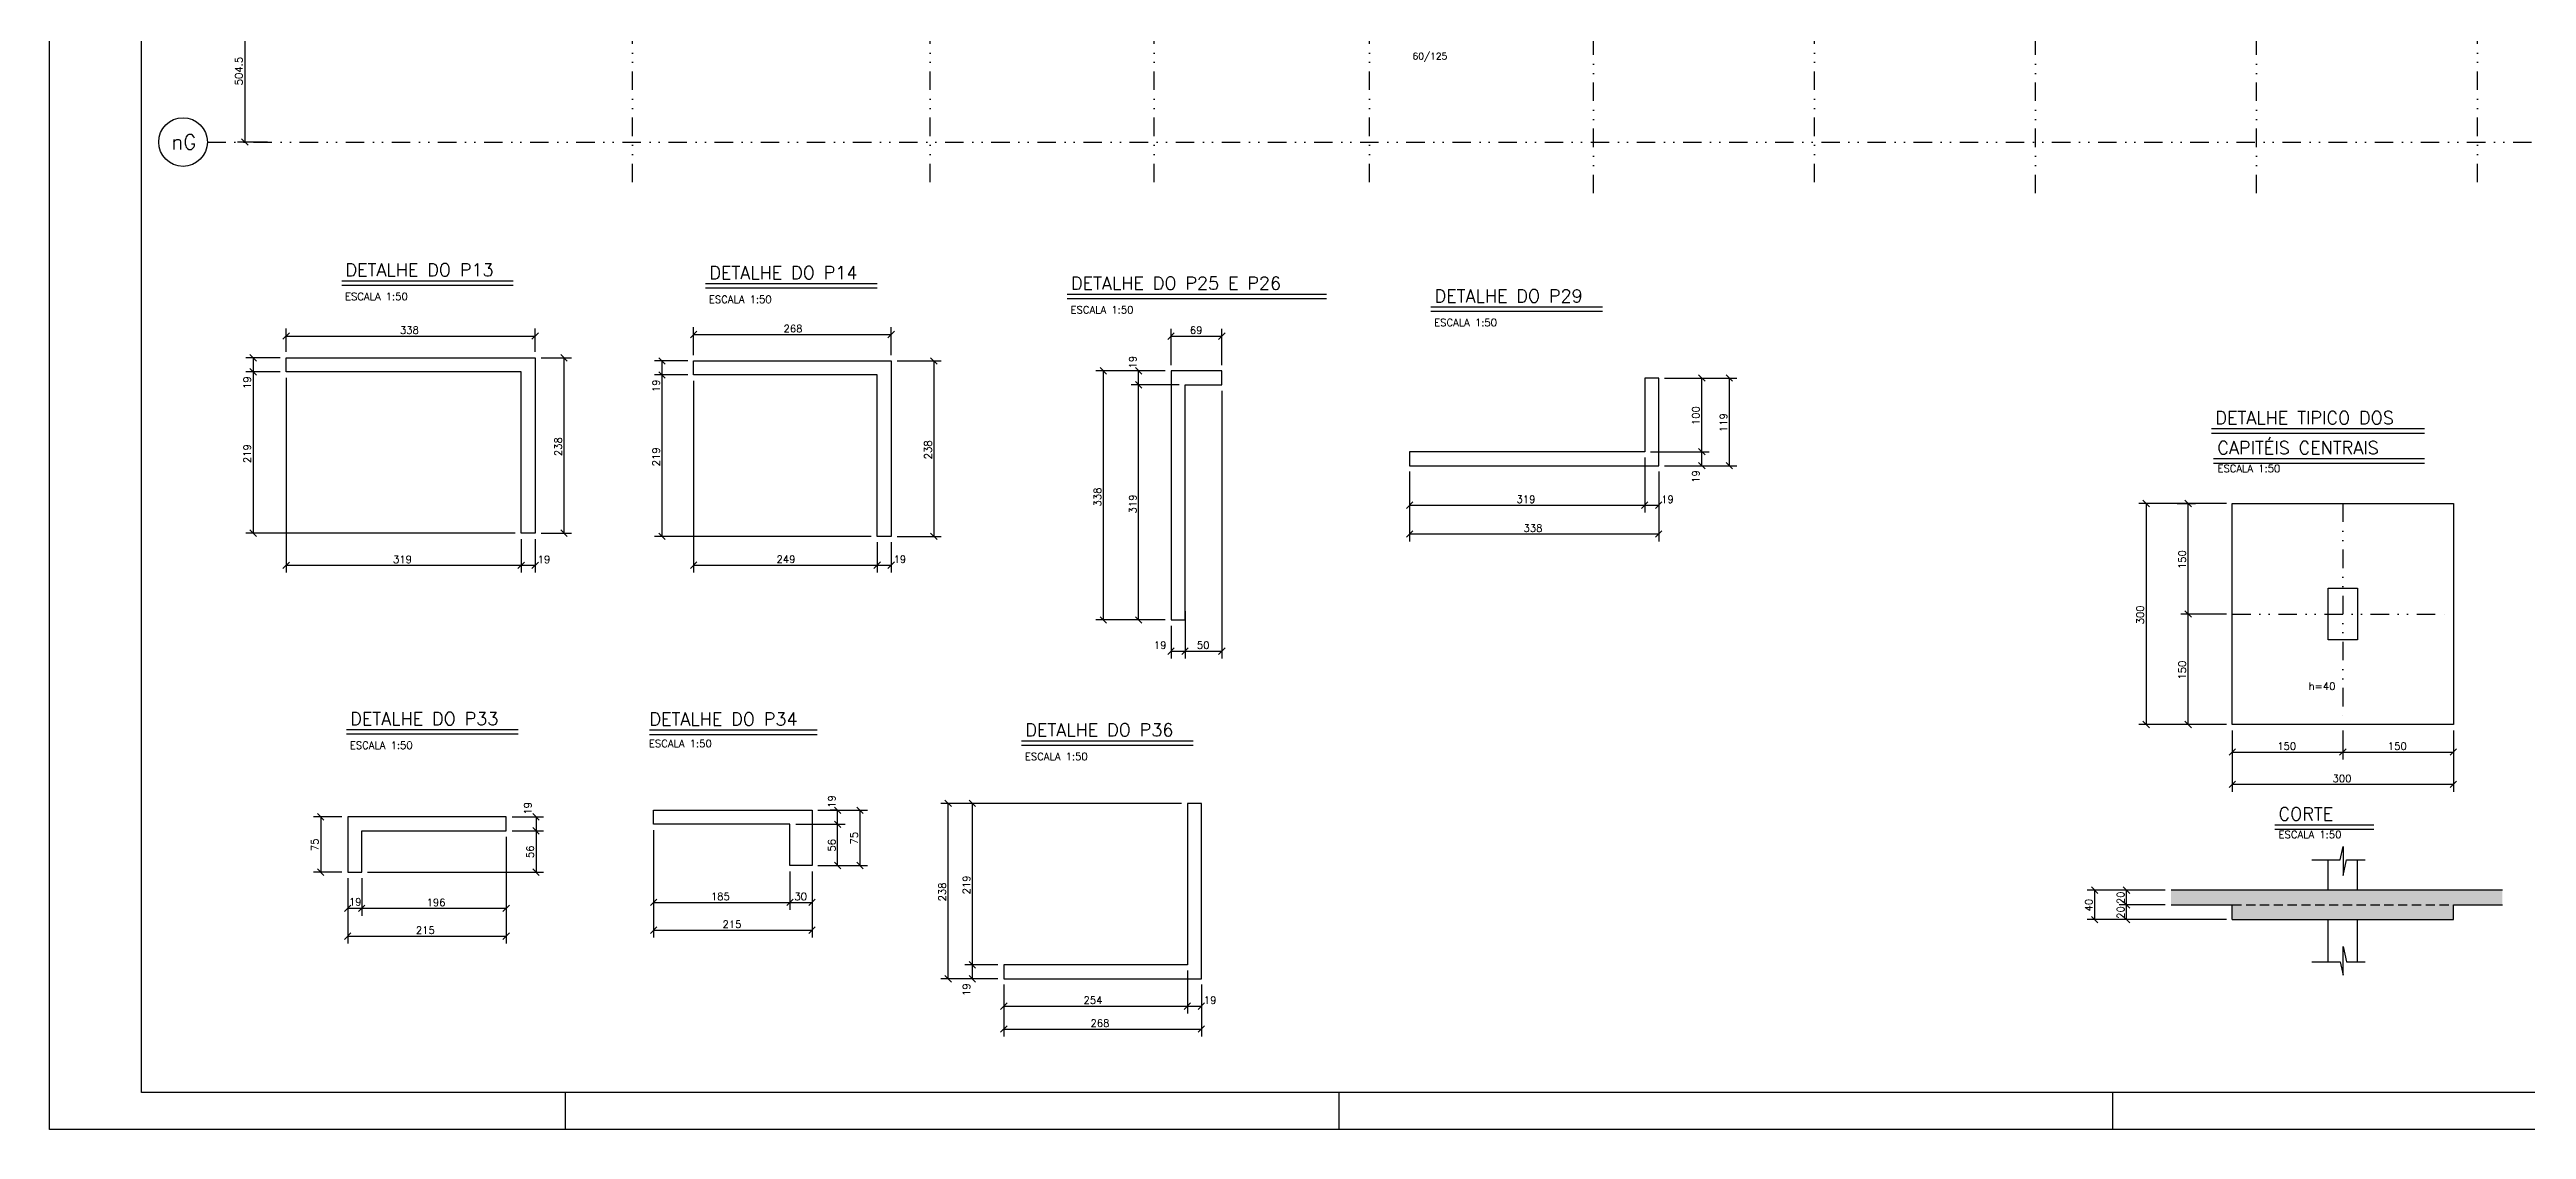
# Model space of a CAD drawing. Extents: x 553257 to 568132, y -474 to 10039.
# Drawn here: x 553257 to 561661, y -474 to 3190 of the extents above; entities that cross this region are included whole.
import ezdxf

# ---------------------------------------------------------------- set-up
doc = ezdxf.new("R2010")
doc.units = 0
doc.header["$LTSCALE"] = 125
doc.header["$MEASUREMENT"] = 0
doc.linetypes.add('DIVIDE', pattern=[1.25, 0.5, -0.25, 0, -0.25, 0, -0.25])
doc.linetypes.add('HIDDEN', pattern=[0.375, 0.25, -0.125])
doc.layers.get('0').update_dxf_attribs({"linetype": 'CONTINUOUS'})
for name, color, linetype in [('205', 14, 'DIVIDE'), ('210', 11, 'HIDDEN'), ('216', 7, 'CONTINUOUS'), ('220', 4, 'CONTINUOUS'), ('221', 5, 'CONTINUOUS'), ('222', 6, 'CONTINUOUS'), ('238', 11, 'CONTINUOUS'), ('250', 5, 'CONTINUOUS'), ('253', 253, 'CONTINUOUS')]:
    doc.layers.add(name, color=color, linetype=linetype)
doc.styles.get("Standard").update_dxf_attribs({"font": 'ROMANS.SHX'})

msp = doc.modelspace()

# ---------------------------------------------------------------- linework, layer by layer
for p, q in [((553257.3, -473.6), (553257.3, 10038.9)), ((555007.3, -473.6), (555007.3, -348.6)), ((557632.3, -473.6), (557632.3, -348.6)), ((560257.3, -473.6), (560257.3, -348.6)), ((568132.3, -473.6), (553257.3, -473.6))]:
    msp.add_line(p, q)
at = {"layer": '205'}
for p, q in [((555235.6, 2740.4), (555235.6, 9444.6)), ((556245.1, 2740.4), (556245.1, 9444.6)), ((557004.6, 2740.4), (557004.6, 9444.6)), ((557735.6, 2740.4), (557735.6, 9444.6)), ((558495.1, 2702.9), (558495.1, 9444.6)), ((559245.1, 2740.4), (559245.1, 9444.6)), ((559995.1, 2702.9), (559995.1, 9444.6)), ((560745.1, 2702.9), (560745.1, 9444.6)), ((561495.1, 2740.4), (561495.1, 9444.6)), ((553792.8, 2876.5), (563320.9, 2876.5)), ((561037.8, 1650.1), (561037.8, 900.1)), ((560662.8, 1275.1), (561412.8, 1275.1))]:
    msp.add_line(p, q, dxfattribs=at)
at = {"layer": '210'}
msp.add_line((560662.8, 288.4), (561412.8, 288.4), dxfattribs=at)
at = {"layer": '216'}
for p, q in [((553908.7, 2887.6), (553930.8, 2865.5)), ((554048.9, 2207.4), (554071, 2229.5)), ((554893.9, 2207.4), (554916, 2229.5)), ((555431.5, 2212.3), (555453.6, 2234.4)), ((556101.5, 2212.3), (556123.6, 2234.4)), ((557051.2, 2207.1), (557073.3, 2229.2)), ((557223.7, 2207.1), (557245.8, 2229.2)), ((553936.9, 2155.5), (553959, 2133.4)), ((553936.9, 2108), (553959, 2085.9)), ((553936.9, 2108), (553959, 2085.9)), ((555014, 2133.4), (554991.9, 2155.5)), ((555324, 2144.8), (555346.1, 2122.7)), ((556246.7, 2144.8), (556268.8, 2122.7)), ((556821.4, 2111), (556843.5, 2088.9)), ((556963.4, 2088.9), (556941.3, 2111)), ((555324, 2097.3), (555346.1, 2075.2)), ((555324, 2097.3), (555346.1, 2075.2)), ((556963.4, 2041.4), (556941.3, 2063.5)), ((556963.4, 2041.4), (556941.3, 2063.5)), ((558873.8, 2064.9), (558851.7, 2087)), ((558967.5, 2064.9), (558945.4, 2087)), ((558873.8, 1814.9), (558851.7, 1837)), ((558873.8, 1814.9), (558851.7, 1837)), ((558873.8, 1767.4), (558851.7, 1789.5)), ((558967.5, 1767.4), (558945.4, 1789.5)), ((557860.6, 1633.3), (557882.7, 1655.3)), ((558658.1, 1633.3), (558680.2, 1655.3)), ((558658.1, 1633.3), (558680.2, 1655.3)), ((558705.6, 1633.3), (558727.7, 1655.3)), ((560359.5, 1661.2), (560381.6, 1639.1)), ((560524, 1639.1), (560501.9, 1661.2)), ((553936.9, 1560.5), (553959, 1538.4)), ((555014, 1538.4), (554991.9, 1560.5)), ((555324, 1549.8), (555346.1, 1527.7)), ((556246.7, 1549.8), (556268.8, 1527.7)), ((557860.6, 1535.7), (557882.7, 1557.8)), ((558705.6, 1535.7), (558727.7, 1557.8)), ((554048.9, 1429.6), (554071, 1451.6)), ((554846.4, 1429.6), (554868.5, 1451.6)), ((554846.4, 1429.6), (554868.5, 1451.6)), ((554893.9, 1429.6), (554916, 1451.6)), ((555431.5, 1429.8), (555453.6, 1451.8)), ((556054, 1429.8), (556076.1, 1451.8)), ((556054, 1429.8), (556076.1, 1451.8)), ((556101.5, 1429.8), (556123.6, 1451.8)), ((556821.4, 1266), (556843.5, 1243.9)), ((556963.4, 1243.9), (556941.3, 1266)), ((560524, 1264.1), (560501.9, 1286.2)), ((560524, 1264.1), (560501.9, 1286.2)), ((557051.2, 1138.4), (557073.3, 1160.5)), ((557098.7, 1138.4), (557120.8, 1160.5)), ((557098.7, 1138.4), (557120.8, 1160.5)), ((557223.7, 1138.4), (557245.8, 1160.5)), ((560359.5, 911.2), (560381.6, 889.1)), ((560524, 889.1), (560501.9, 911.2)), ((560651.8, 795.8), (560673.9, 817.9)), ((561026.8, 795.8), (561048.9, 817.9)), ((561026.8, 795.8), (561048.9, 817.9)), ((561401.8, 795.8), (561423.9, 817.9)), ((560651.8, 686.3), (560673.9, 708.4)), ((561401.8, 686.3), (561423.9, 708.4)), ((554166.3, 598), (554188.4, 575.9)), ((554896.7, 598), (554918.8, 575.9)), ((555942.1, 598.2), (555920, 620.3)), ((555995.9, 620.3), (556018, 598.2)), ((556317.3, 621.7), (556295.2, 643.8)), ((556399.1, 621.7), (556377, 643.8)), ((554896.7, 550.5), (554918.8, 528.4)), ((554896.7, 550.5), (554918.8, 528.4)), ((555942.1, 550.7), (555920, 572.8)), ((555942.1, 550.7), (555920, 572.8)), ((555942.1, 410.7), (555920, 432.8)), ((555995.9, 432.8), (556018, 410.7)), ((554166.3, 410.5), (554188.4, 388.4)), ((554896.7, 410.5), (554918.8, 388.4)), ((560184.8, 349.5), (560206.9, 327.4)), ((560315, 327.4), (560292.9, 349.5)), ((554258, 265.7), (554280.1, 287.8)), ((554305.5, 265.7), (554327.6, 287.8)), ((554305.5, 265.7), (554327.6, 287.8)), ((554795.5, 265.7), (554817.6, 287.8)), ((555295.8, 285.9), (555317.9, 308)), ((555758.3, 285.9), (555780.4, 308)), ((555758.3, 285.9), (555780.4, 308)), ((555833.3, 285.9), (555855.4, 308)), ((560315, 277.4), (560292.9, 299.5)), ((560315, 277.4), (560292.9, 299.5)), ((554258, 171.2), (554280.1, 193.3)), ((554795.5, 171.2), (554817.6, 193.3)), ((555295.8, 191.4), (555317.9, 213.5)), ((555833.3, 191.4), (555855.4, 213.5)), ((560184.8, 249.5), (560206.9, 227.4)), ((560315, 227.4), (560292.9, 249.5)), ((556399.1, 74.2), (556377, 96.3)), ((556399.1, 74.2), (556377, 96.3)), ((556317.3, 26.7), (556295.2, 48.8)), ((556399.1, 26.7), (556377, 48.8)), ((556484, -66.1), (556506.1, -44)), ((557106.5, -66.1), (557128.6, -44)), ((557106.5, -66.1), (557128.6, -44)), ((557154, -66.1), (557176.1, -44)), ((556484, -143.9), (556506.1, -121.8)), ((557154, -143.9), (557176.1, -121.8))]:
    msp.add_line(p, q, dxfattribs=at)
at = {"layer": '220'}
for p, q in [((561579.1, 338.4), (560455.1, 338.4)), ((560455.1, 288.4), (560662.8, 288.4)), ((560662.8, 238.4), (560662.8, 288.4)), ((561412.8, 288.4), (561579.1, 288.4)), ((561412.8, 238.4), (561412.8, 288.4)), ((560662.8, 238.4), (561412.8, 238.4))]:
    msp.add_line(p, q, dxfattribs=at)
for points in [[(554905, 2144.4), (554905, 1549.4), (554857.5, 1549.4), (554857.5, 2096.9), (554060, 2096.9), (554060, 2144.4), (554905, 2144.4)], [(556112.6, 2133.7), (556112.6, 1538.7), (556065.1, 1538.7), (556065.1, 2086.2), (555442.6, 2086.2), (555442.6, 2133.7), (556112.6, 2133.7)], [(557109.8, 1304.9), (557109.8, 1304.9), (557109.8, 2052.4), (557234.8, 2052.4), (557234.8, 2099.9), (557062.3, 2099.9), (557062.3, 1254.9), (557109.8, 1254.9), (557109.8, 1304.9)], [(557871.7, 1825.9), (557871.7, 1778.4), (558716.7, 1778.4), (558716.7, 2075.9), (558669.2, 2075.9), (558669.2, 1825.9), (557871.7, 1825.9)], [(560987.8, 1362.6), (561087.8, 1362.6), (561087.8, 1187.6), (560987.8, 1187.6), (560987.8, 1362.6)], [(555769.3, 561.7), (555306.8, 561.7), (555306.8, 609.2), (555844.3, 609.2), (555844.3, 421.7), (555769.3, 421.7), (555769.3, 561.7)], [(557165.1, 37.7), (557165.1, 632.7), (557117.6, 632.7), (557117.6, 85.2), (556495.1, 85.2), (556495.1, 37.7), (557165.1, 37.7)], [(554316.6, 539.4), (554806.6, 539.4), (554806.6, 586.9), (554269.1, 586.9), (554269.1, 399.4), (554316.6, 399.4), (554316.6, 539.4)]]:
    msp.add_lwpolyline(points, dxfattribs=at)
at = {"layer": '221'}
for p, q in [((554248.6, 2391), (554830.6, 2391)), ((555483.2, 2381.4), (556065.2, 2381.4)), ((556710.3, 2345.7), (557589.3, 2345.7)), ((557943.8, 2302.6), (558525.8, 2302.6)), ((560592.6, 1889.1), (561314.6, 1889.1)), ((560599.5, 1787.4), (561314.6, 1787.4)), ((554264.9, 868.3), (554846.9, 868.3)), ((555292.5, 866.9), (555862, 866.9)), ((556555.3, 830.3), (557137.3, 830.3)), ((560807, 545.1), (561142.9, 545.1))]:
    msp.add_line(p, q, dxfattribs=at)
msp.add_circle((553710.2, 2876.5), 82.5, dxfattribs=at)
at = {"layer": '222'}
for p, q in [((553569.8, -348.6), (553569.8, 9913.9)), ((554248.6, 2406), (554830.6, 2406)), ((555483.2, 2396.4), (556065.2, 2396.4)), ((556710.3, 2360.7), (557589.3, 2360.7)), ((557943.8, 2317.6), (558525.8, 2317.6)), ((560592.6, 1904.1), (561314.6, 1904.1)), ((560599.5, 1802.4), (561314.6, 1802.4)), ((554264.9, 883.3), (554846.9, 883.3)), ((555292.5, 881.9), (555862, 881.9)), ((556555.3, 845.3), (557137.3, 845.3)), ((560807, 560.1), (561142.9, 560.1)), ((568007.3, -348.6), (553569.8, -348.6))]:
    msp.add_line(p, q, dxfattribs=at)
at = {"layer": '238'}
for p, q in [((560987.8, 338.4), (560987.8, 440.8)), ((561087.8, 338.4), (561087.8, 440.8)), ((560987.8, 95.1), (560987.8, 238.4)), ((561087.8, 95.1), (561087.8, 238.4))]:
    msp.add_line(p, q, dxfattribs=at)
msp.add_lwpolyline([(560662.8, 1650.1), (561412.8, 1650.1), (561412.8, 900.1), (560662.8, 900.1), (560662.8, 1650.1)], dxfattribs=at)
at = {"layer": '250'}
for p, q in [((553919.7, 3381), (553919.7, 2876.5)), ((553997.3, 2876.5), (553894.7, 2876.5)), ((554060, 2164.4), (554060, 2243.4)), ((554060, 2218.4), (554905, 2218.4)), ((554905, 2164.4), (554905, 2243.4)), ((555442.6, 2153.7), (555442.6, 2248.4)), ((555442.6, 2223.4), (556112.6, 2223.4)), ((556112.6, 2153.7), (556112.6, 2248.4)), ((557062.3, 2119.9), (557062.3, 2243.1)), ((557062.3, 2218.1), (557234.8, 2218.1)), ((557234.8, 2119.9), (557234.8, 2243.1)), ((554040, 2144.4), (553923, 2144.4)), ((553948, 2144.4), (553948, 2096.9)), ((554925, 2144.4), (555028, 2144.4)), ((555003, 1549.4), (555003, 2144.4)), ((555422.6, 2133.7), (555310, 2133.7)), ((555335, 2133.7), (555335, 2086.2)), ((556132.6, 2133.7), (556282.7, 2133.7)), ((556257.7, 2133.7), (556257.7, 1538.7)), ((554040, 2096.9), (553923, 2096.9)), ((553948, 2096.9), (553948, 1549.4)), ((554060, 2076.9), (554060, 1415.6)), ((555422.6, 2086.2), (555310, 2086.2)), ((555335, 2086.2), (555335, 1538.7)), ((555442.6, 2066.2), (555442.6, 1415.8)), ((557042.3, 2099.9), (556807.4, 2099.9)), ((556832.4, 2099.9), (556832.4, 1254.9)), ((556951.5, 2099.9), (556927.3, 2099.9)), ((557089.8, 2052.4), (556927.3, 2052.4)), ((556952.3, 2052.4), (556952.3, 2099.9)), ((556952.3, 1254.9), (556952.3, 2052.4)), ((557234.8, 2032.4), (557234.8, 1124.5)), ((558736.7, 2075.9), (558981.5, 2075.9)), ((558862.8, 1825.9), (558862.8, 2075.9)), ((558870.2, 2075.9), (558887.8, 2075.9)), ((558956.5, 1778.4), (558956.5, 2075.9)), ((558669.2, 1805.9), (558669.2, 1619.3)), ((558689.2, 1825.9), (558887.8, 1825.9)), ((558736.7, 1778.4), (558981.5, 1778.4)), ((558756.7, 1778.4), (558887.8, 1778.4)), ((558862.8, 1778.4), (558862.8, 1825.9)), ((557871.7, 1758.4), (557871.7, 1521.7)), ((557871.7, 1758.4), (557871.7, 1619.3)), ((558716.7, 1758.4), (558716.7, 1521.7)), ((557871.7, 1644.3), (558669.2, 1644.3)), ((558669.2, 1644.3), (558716.7, 1644.3)), ((558716.7, 1645.4), (558716.7, 1619.3)), ((560642.8, 1650.1), (560345.5, 1650.1)), ((560370.5, 1650.1), (560370.5, 900.1)), ((560476, 1650.1), (560538, 1650.1)), ((560513, 1275.1), (560513, 1650.1)), ((554837.5, 1549.4), (553923, 1549.4)), ((554857.5, 1529.4), (554857.5, 1415.6)), ((554905, 1529.4), (554905, 1415.6)), ((554925, 1549.4), (555028, 1549.4)), ((556045.1, 1538.7), (555310, 1538.7)), ((556065.1, 1518.7), (556065.1, 1415.8)), ((556112.6, 1518.7), (556112.6, 1415.8)), ((556132.6, 1538.7), (556282.7, 1538.7)), ((557871.7, 1546.7), (558716.7, 1546.7)), ((554060, 1440.6), (554857.5, 1440.6)), ((554857.5, 1440.6), (554905, 1440.6)), ((555442.6, 1440.8), (556065.1, 1440.8)), ((556065.1, 1440.8), (556112.6, 1440.8)), ((557109.8, 1284.9), (557109.8, 1124.5)), ((560642.8, 1275.1), (560488, 1275.1)), ((560513, 900.1), (560513, 1275.1)), ((557042.3, 1254.9), (556807.4, 1254.9)), ((557042.3, 1254.9), (556927.3, 1254.9)), ((557062.3, 1234.9), (557062.3, 1124.5)), ((557062.3, 1149.5), (557109.8, 1149.5)), ((557109.8, 1149.5), (557234.8, 1149.5)), ((560642.8, 900.1), (560345.5, 900.1)), ((560642.8, 900.1), (560488, 900.1)), ((560662.8, 880.1), (560662.8, 672.4)), ((560662.8, 880.1), (560662.8, 781.9)), ((561037.8, 880.1), (561037.8, 781.9)), ((561412.8, 880.1), (561412.8, 672.4)), ((560662.8, 806.9), (561037.8, 806.9)), ((561037.8, 806.9), (561412.8, 806.9)), ((561412.8, 824), (561412.8, 781.9)), ((560662.8, 697.4), (561412.8, 697.4)), ((555864.3, 609.2), (556031.9, 609.2)), ((555929, 609.2), (555906.1, 609.2)), ((555931.1, 561.7), (555931.1, 609.2)), ((556006.9, 609.2), (556006.9, 421.7)), ((557097.6, 632.7), (556281.2, 632.7)), ((556306.2, 37.7), (556306.2, 632.7)), ((556502.5, 632.7), (556363.1, 632.7)), ((556388.1, 85.2), (556388.1, 632.7)), ((554249.1, 586.9), (554152.4, 586.9)), ((554177.4, 586.9), (554177.4, 399.4)), ((554806.6, 519.4), (554806.6, 157.3)), ((554806.6, 519.4), (554806.6, 251.7)), ((554826.6, 586.9), (554932.8, 586.9)), ((554826.6, 539.4), (554932.8, 539.4)), ((554907.8, 586.9), (554907.8, 539.4)), ((554907.8, 539.4), (554907.8, 399.4)), ((555306.8, 541.7), (555306.8, 177.5)), ((555306.8, 541.7), (555306.8, 272)), ((555789.3, 561.7), (555956.1, 561.7)), ((555931.1, 421.7), (555931.1, 561.7)), ((555864.3, 421.7), (556031.9, 421.7)), ((555884.3, 421.7), (555956.1, 421.7)), ((560932.3, 440.8), (561028.2, 440.8)), ((561028.2, 440.8), (561038.8, 485.9)), ((561038.8, 485.9), (561038.8, 388.5)), ((561038.8, 388.5), (561050.3, 440.8)), ((561050.3, 440.8), (561113.6, 440.8)), ((554249.1, 399.4), (554152.4, 399.4)), ((554269.1, 379.4), (554269.1, 157.3)), ((554269.1, 379.4), (554269.1, 251.7)), ((554316.6, 379.4), (554316.6, 251.7)), ((554336.6, 399.4), (554932.8, 399.4)), ((555769.3, 401.7), (555769.3, 272)), ((555844.3, 401.7), (555844.3, 177.5)), ((560435.1, 338.4), (560170.8, 338.4)), ((560195.8, 338.4), (560195.8, 238.4)), ((560318.9, 338.4), (560279, 338.4)), ((560304, 288.4), (560304, 338.4)), ((554269.1, 276.7), (554316.6, 276.7)), ((554316.6, 276.7), (554806.6, 276.7)), ((555306.8, 297), (555769.3, 297)), ((555769.3, 297), (555844.3, 297)), ((555844.3, 277.9), (555844.3, 272)), ((560435.1, 288.4), (560279, 288.4)), ((560304, 238.4), (560304, 288.4)), ((554269.1, 182.3), (554806.6, 182.3)), ((555306.8, 202.5), (555844.3, 202.5)), ((560642.8, 238.4), (560170.8, 238.4)), ((560357.2, 238.4), (560279, 238.4)), ((556475.1, 85.2), (556363.1, 85.2)), ((556388.1, 37.7), (556388.1, 85.2)), ((560932.3, 95.1), (561028.2, 95.1)), ((561028.2, 95.1), (561038.8, 50)), ((561038.8, 50), (561038.8, 147.3)), ((561038.8, 147.3), (561050.3, 95.1)), ((561050.3, 95.1), (561113.6, 95.1)), ((556475.1, 37.7), (556281.2, 37.7)), ((556475.1, 37.7), (556363.1, 37.7)), ((556495.1, 17.7), (556495.1, -157.9)), ((556495.1, 17.7), (556495.1, -80)), ((557117.6, 65.2), (557117.6, -80)), ((557165.1, 17.7), (557165.1, -157.9)), ((556495.1, -55), (557117.6, -55)), ((557117.6, -55), (557165.1, -55)), ((557165.1, -55.1), (557165.1, -80)), ((556495.1, -132.9), (557165.1, -132.9))]:
    msp.add_line(p, q, dxfattribs=at)
at = {"layer": '253'}
for points in [[(560455.1, 338.4), (560455.1, 288.4), (560662.8, 288.4)], [(560455.1, 338.4), (560662.8, 288.4), (561579.1, 338.4)], [(560662.8, 288.4), (561412.8, 288.4), (561579.1, 338.4)], [(561412.8, 288.4), (561579.1, 288.4), (561579.1, 338.4)], [(560662.8, 238.4), (561412.8, 238.4), (560662.8, 288.4)], [(561412.8, 238.4), (561412.8, 288.4), (560662.8, 288.4)]]:
    msp.add_solid(points, dxfattribs=at)

# ---------------------------------------------------------------- texts
at = {"layer": '216'}
for s, p in [('504.5', (553912.2, 3068.8)), ('19', (556944.8, 2108.2)), ('19', (553940.5, 2038.6)), ('19', (555327.5, 2027.9)), ('100', (558855.3, 1915.9)), ('119', (558949, 1892.2)), ('238', (554995.5, 1810.7)), ('238', (556250.2, 1800)), ('219', (553940.5, 1786.9)), ('219', (555327.5, 1776.2)), ('338', (556824.9, 1639.9)), ('19', (558855.3, 1720.1)), ('319', (556944.8, 1616.2)), ('150', (560505.5, 1427.6)), ('300', (560363, 1240.1)), ('150', (560505.5, 1052.6)), ('19', (554892.8, 594.3)), ('19', (555923.6, 617.5)), ('75', (554169.9, 470.7)), ('56', (555923.6, 469.2)), ('75', (555999.4, 493)), ('56', (554900.3, 446.9)), ('238', (556298.7, 300.2)), ('219', (556380.6, 324)), ('40', (560188.3, 265.9)), ('20', (560296.5, 290.9)), ('20', (560296.5, 240.9)), ('19', (556380.6, -20.6))]:
    msp.add_text(s, height=25, rotation=90, dxfattribs=at).set_placement(p)
for s, height, p in [('60/125', 22.5, (557881.6, 3156.6)), ('ESCALA 1:50', 25, (554259.7, 2339.9)), ('ESCALA 1:50', 25, (555494.2, 2330.3)), ('ESCALA 1:50', 25, (556721.3, 2294.6)), ('ESCALA 1:50', 25, (557954.8, 2251.5)), ('338', 25, (554446.2, 2225.9)), ('268', 25, (555747.6, 2230.9)), ('69', 25, (557126, 2225.6)), ('ESCALA 1:50', 25, (560612.3, 1756.5)), ('319', 25, (558234.2, 1651.8)), ('19', 25, (558725, 1651.8)), ('338', 25, (558257.9, 1554.2)), ('319', 25, (554422.5, 1448.1)), ('19', 25, (554913.3, 1448.1)), ('249', 25, (555723.8, 1448.3)), ('19', 25, (556120.9, 1448.3)), ('19', 25, (557003.9, 1157)), ('50', 25, (557149.8, 1157)), ('h=40', 25, (560921.7, 1017.8)), ('ESCALA 1:50', 25, (554276, 817.2)), ('ESCALA 1:50', 25, (555291, 823.1)), ('ESCALA 1:50', 25, (556566.3, 779.2)), ('150', 25, (560815.3, 814.4)), ('150', 25, (561190.3, 814.4)), ('300', 25, (561002.8, 704.9)), ('ESCALA 1:50', 25, (560819.8, 514.3)), ('19', 25, (554273.1, 285.9)), ('196', 25, (554536.6, 284.2)), ('185', 25, (555501, 304.5)), ('30', 25, (555784.3, 304.5)), ('215', 25, (554500.1, 189.8)), ('215', 25, (555540.5, 210)), ('254', 25, (556765.1, -47.5)), ('19', 25, (557173.4, -47.5)), ('268', 25, (556788.8, -125.4))]:
    msp.add_text(s, height=height, dxfattribs=at).set_placement(p)
at = {"layer": '220'}
msp.add_text('nG', height=50, dxfattribs=at).set_placement((553670, 2851.7))
at = {"layer": '222'}
for s, p in [('DETALHE DO P13', (554261.2, 2421)), ('DETALHE DO P14', (555495.7, 2411.4)), ('DETALHE DO P25 E P26', (556722.8, 2375.7)), ('DETALHE DO P29', (557956.3, 2332.6)), ('DETALHE TIPICO DOS', (560605.2, 1919.1)), ('CAPITÉIS CENTRAIS', (560612, 1817.4)), ('DETALHE DO P33', (554277.5, 898.3)), ('DETALHE DO P34', (555292.5, 896.9)), ('DETALHE DO P36', (556567.8, 860.3)), ('CORTE', (560819.6, 575.1))]:
    msp.add_text(s, height=43.75, dxfattribs=at).set_placement(p)

doc.saveas('drawing.dxf')
